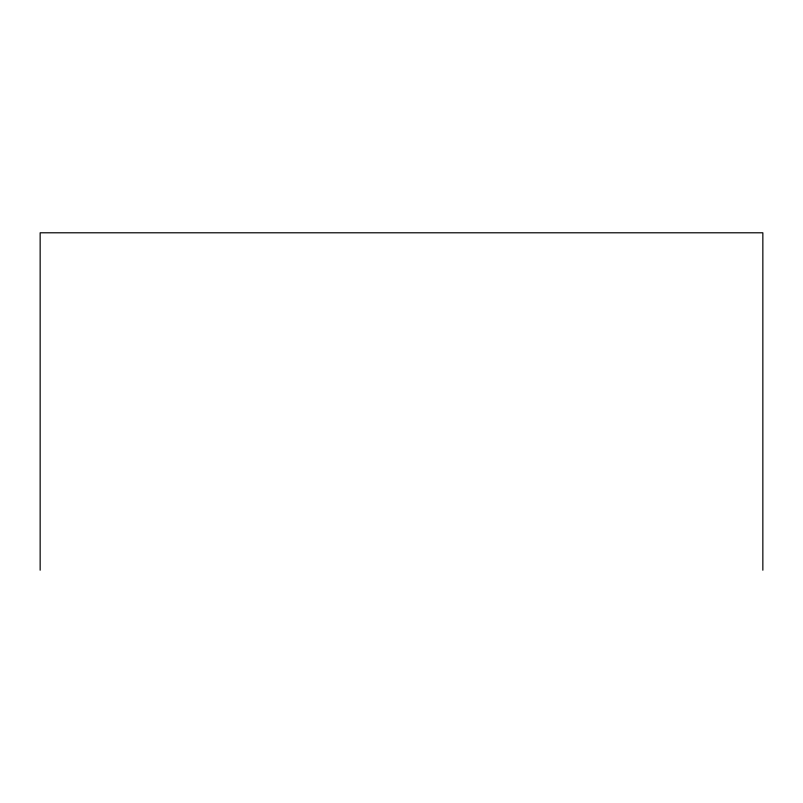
<?xml version="1.0" encoding="UTF-8"?>
<svg xmlns="http://www.w3.org/2000/svg" width="803" height="803" viewBox="0 0 803 803"><rect width="100%" height="100%" fill="white"/><g stroke="black" fill="none" stroke-linecap="round" stroke-linejoin="round"><path stroke-width="1.2" d="M762.85 570.21L762.85 232.79L40.15 232.79L40.15 570.21"/></g></svg>
